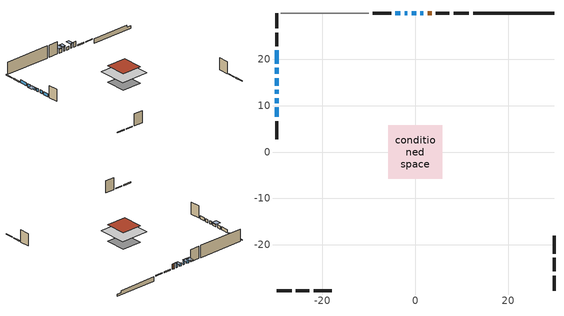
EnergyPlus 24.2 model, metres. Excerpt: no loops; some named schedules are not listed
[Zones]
conditioned space
 floor adiabatic (AdiabaticFloorConstruction): -5.82,-5.82 -5.82,5.82 5.82,5.82 5.82,-5.82 z3.19
 floor foundation (Slab1 construction): -4.11,-4.11 -4.11,4.11 4.11,4.11 4.11,-4.11 z-1.05
 wall outside (RimJoist1 construction): 11.53,29.91 8.26,29.91 / -29.91,-29.91 -26.65,-29.91 / -29.91,29.91 -29.91,26.65 / 29.91,-29.91 29.91,-26.65 z0.75:1.05
 wall outside (RimJoist2 construction): 7.33,29.91 4.46,29.91 / -25.72,-29.91 -22.84,-29.91 / -29.91,25.72 -29.91,22.84 / 29.91,-25.72 29.91,-22.84 z0.75:1.05
 wall outside (AdiabaticWallConstruction 1): 3.53,29.91 2.67,29.91 z0.75:2.78
 wall outside (AdiabaticWallConstruction): 1.74,29.91 1.13,29.91 / -1.68,29.91 -2.29,29.91 z0.75:2.5; 0.2,29.91 -0.75,29.91 / -29.91,21.91 -29.91,19.05 / -29.91,18.12 -29.91,16.82 / -29.91,13.39 -29.91,12.52 / -29.91,11.59 -29.91,10.55 / -29.91,9.63 -29.91,7.56 z0.75:1.97; -3.22,29.91 -4.29,29.91 z0.75:2.38; -29.91,15.89 -29.91,14.32 z0.75:1.54
 wall outside (Wall1 construction): -5.22,29.91 -9.12,29.91 / -21.91,-29.91 -18.01,-29.91 / -29.91,6.63 -29.91,2.73 / 29.91,-21.91 29.91,-18.01 z0.75:5.63
 wall foundation (FoundationWall1 construction): 12.46,29.91,-1.05 12.46,29.91,0.75 28.17,29.91,0.75 28.17,29.91,-0.16 29.91,29.91,-0.16 29.91,29.91,-1.05
 wall adiabatic (Wall3 construction): -10.04,29.91 -28.99,29.91 z0.75:5.63
 window (WindowConstruction 7): 1.74,29.91 1.13,29.91 z0.75:2.5
 window (WindowConstruction 5): 0.2,29.91 -0.75,29.91 z0.75:1.97
 window (WindowConstruction 6): -29.91,21.91 -29.91,19.05 z0.75:1.97
 window (WindowConstruction 9): -29.91,18.12 -29.91,16.82 z0.75:1.97
 window (WindowConstruction 8): -1.68,29.91 -2.29,29.91 z0.75:2.5
 window (WindowConstruction): -3.22,29.91 -4.29,29.91 z0.75:2.37
 window (WindowConstruction 1): -29.91,15.89 -29.91,14.32 z0.75:1.54
 window (WindowConstruction 2): -29.91,13.39 -29.91,12.52 z0.75:1.97
 window (WindowConstruction 3): -29.91,11.59 -29.91,10.56 z0.75:1.97
 window (WindowConstruction 4): -29.91,9.63 -29.91,7.56 z0.75:1.97
 door (Door): 3.53,29.91 2.67,29.91 z0.75:2.78
 ceiling adiabatic (AdiabaticFloorConstruction): 5.82,-5.82 5.82,5.82 -5.82,5.82 -5.82,-5.82 z3.19
 roof outside (Roof1 construction): -4.11,4.11 -4.11,-4.11 4.11,-4.11 4.11,4.11 z5.63
shading: 0.83,29.91 2.04,29.91 2.04,32.04 0.83,32.04 z2.8; -2.59,29.91 -1.38,29.91 -1.38,31.74 -2.59,31.74 z2.8; -4.59,29.91 -2.92,29.91 -2.92,32.04 -4.59,32.04 z2.67; -29.91,14.02 -29.91,16.19 -31.74,16.19 -31.74,14.02 z1.84
[Building]
Building 1: Terrain=Suburbs
[Site:Location]
Montreal Intl AP_QC: Latitude {deg}=45.47; Longitude {deg}=-73.74; Time Zone {hr}=-5; Elevation {m}=36; Keep Site Location Information=Yes
[Site:GroundTemperature:Shallow]
2.07863, -0.316383, -0.508184, 0.628371, 5.19101, 9.73239, 13.6695, 16.1636, 16.3755, 14.347, 10.5102, 6.10817
[Site:WaterMainsTemperature]
Calculation Method=Schedule; Temperature Schedule=mains temperature schedule
[Material] Roughness=Rough; Thermal Absorptance=0.9
Name | Thickness {m} | Conductivity {W/m-K} | Density {kg/m3} | Specific Heat {J/kg-K} | Solar Absorptance | Visible Absorptance
asphalt or fiberglass shingles | 0.00635 | 0.162714 | 1121.4 | 1465.45 | 0.4 | 0.4
concrete 4.0 in. | 0.1016 | 1.803125 | 2242.8 | 837.4 | 0.7 | 0.7
concrete 8.0 in. | 0.2032 | 1.803125 | 2242.8 | 837.4 | 0.7 | 0.7
door material | 0.04445 | 0.188738 | 512.64 | 1214.23 | 0.7 | 0.7
floor covering | 0.0127 | 0.0433444 | 54.468 | 1339.84 | 0.6 | 0.6
floor rigid ins; wall rigid ins | 0.512978 | 0.029427 | 32.04 | 1214.23 | 0.7 | 0.7
floor stud and cavity | 0.1397 | 1.75129 | 37.0049 | 1207.88 | 0.7 | 0.7
furniture material conditioned space 1 | 0.1524 | 0.115458 | 640.8 | 1214.23 | 0.6 | 0.6
gypsum board | 0.0127 | 0.160291 | 801 | 837.4 | 0.6 | 0.6
osb sheathing 0.5 in. | 0.0127 | 0.115458 | 512.64 | 1214.23 | 0.7 | 0.7
osb sheathing 0.5 in. 1 | 0.0127 | 0.115458 | 512.64 | 1214.23 | 0.4 | 0.4
osb sheathing 0.75 in. | 0.01905 | 0.115458 | 512.64 | 1214.23 | 0.7 | 0.7
osb sheathing 2.0 in. | 0.0508 | 0.115458 | 512.64 | 1214.23 | 0.7 | 0.7
rim joist stud and cavity | 0.0508 | 0.177588 | 50.32683 | 1063.81 | 0.6 | 0.6
rim joist stud and cavity 1 | 0.0508 | 0.49249 | 125.044 | 1163.47 | 0.6 | 0.6
roof stud and cavity | 0.2032 | 0.140059 | 78.34581 | 1123.46 | 0.7 | 0.7
wall stud and cavity | 0.1397 | 0.352627 | 139.0536 | 1170.24 | 0.7 | 0.7
wall stud and cavity 1 | 0.1397 | 0.249854 | 139.0536 | 1170.24 | 0.7 | 0.7
wall stud and cavity 2 | 0.0889 | 0.380278 | 52.3479 | 1209.89 | 0.7 | 0.7
wall stud and cavity 3 | 0.0889 | 0.391764 | 83.0341 | 1211.67 | 0.7 | 0.7
wood siding | 0.0254 | 0.102417 | 544.68 | 1172.36 | 0.4 | 0.4
wood siding 1; wood siding 2; wood siding 3 | 0.0254 | 0.102417 | 544.68 | 1172.36 | 0.7 | 0.7
[WindowMaterial:SimpleGlazingSystem]
Name | U-Factor {W/m2-K} | Solar Heat Gain Coefficient
WindowMaterial | 3.08259 | 0.58
WindowMaterial 1 | 5.43782 | 0.7
WindowMaterial 2 | 3.09848 | 0.53
WindowMaterial 3 | 3.09281 | 0.55
WindowMaterial 4 | 5.65926 | 0.74
WindowMaterial 5 | 3.09565 | 0.54
WindowMaterial 6 | 5.53094 | 0.72
WindowMaterial 7 | 5.31574 | 0.68
[Construction]
AdiabaticFloorConstruction: floor stud and cavity, floor rigid ins, osb sheathing 0.75 in., floor covering
AdiabaticWallConstruction: wood siding 2, wall rigid ins, wall stud and cavity 2, gypsum board
AdiabaticWallConstruction 1: wood siding 3, wall rigid ins, wall stud and cavity 2, gypsum board
Door: door material
FoundationWall1 construction: concrete 8.0 in.
furniture construction conditioned space 1: furniture material conditioned space 1
PartitionWallConstruction: gypsum board, wall stud and cavity 3, gypsum board
RimJoist1 construction: wood siding 1, rim joist stud and cavity
RimJoist2 construction: wood siding 1, osb sheathing 2.0 in., rim joist stud and cavity 1
Roof1 construction: asphalt or fiberglass shingles, osb sheathing 0.75 in., roof stud and cavity, gypsum board
Slab1 construction: concrete 4.0 in.
Wall1 construction: wood siding, osb sheathing 0.5 in., wall stud and cavity, gypsum board
Wall3 construction: osb sheathing 0.5 in. 1, wall stud and cavity 1, gypsum board
WindowConstruction: WindowMaterial
WindowConstruction 1: WindowMaterial 1
WindowConstruction 2: WindowMaterial 2
WindowConstruction 3: WindowMaterial 3
WindowConstruction 4: WindowMaterial 4
WindowConstruction 5; WindowConstruction 6: WindowMaterial 5
WindowConstruction 7; WindowConstruction 8: WindowMaterial 6
WindowConstruction 9: WindowMaterial 7
[Zone]
conditioned space: Multiplier=1; Volume {m3}=553; Part of Total Floor Area=Yes
[Space]
conditioned space 1: Zone=conditioned space; Volume {m3}=553
[SurfaceProperty:ExposedFoundationPerimeter]
Slab1: Exposed Perimeter Calculation Method=TotalExposedPerimeter; Total Exposed Perimeter {m}=17.453
[InternalMass] Zone or ZoneList=conditioned space; Space or SpaceList=conditioned space 1
Name | Construction | Surface Area {m2}
furniture mass conditioned space 1 | furniture construction conditioned space 1 | 81.2479
partition wall mass | PartitionWallConstruction | 203.12
[Lights]
interior lighting: Zone or ZoneList or Space or SpaceList=conditioned space 1; Schedule=interior lighting schedule; Design Level Calculation Method=LightingLevel; Lighting Level {W}=343.2; Return Air Fraction=0; Fraction Radiant=0.6; Fraction Visible=0.2; Fraction Replaceable=1
[People]
occupants: Zone or ZoneList or Space or SpaceList=conditioned space 1; Number of People Schedule=occupants schedule; Number of People Calculation Method=People; Number of People=3; Fraction Radiant=0.314171; Sensible Heat Fraction=0.56303; Activity Level Schedule=occupants activity schedule; Carbon Dioxide Generation Rate {m3/s-W}=0; Enable ASHRAE 55 Comfort Warnings=No; Mean Radiant Temperature Calculation Type=EnclosureAveraged
[ElectricEquipment] Zone or ZoneList or Space or SpaceList=conditioned space 1; Design Level Calculation Method=EquipmentLevel
Name | Schedule | Design Level {W} | Fraction Latent | Fraction Radiant | Fraction Lost
clothes dryer | clothes dryer schedule | 140.772 | 0.015 | 0.081 | 0.85
clothes washer | clothes washer schedule | 32.1985 | 0.03 | 0.162 | 0.7
cooking range | cooking range schedule | 208.969 | 0.08 | 0.432 | 0.2
dishwasher | dishwasher schedule | 66.8632 | 0.3 | 0.18 | 0.4
fridge | fridge schedule | 72.9452 | 0 | 0.6 | 0
mech vent house fan | mech vent house fan schedule | 0 | 0 | 0 | 1
mech vent house fan cfis | mech vent house fan cfis schedule | 0 | 0 | 0 | 0
misc plug loads | misc plug loads schedule | 494.7 | 0.045 | 0.513 | 0.1
whole house fan | Always On Discrete | 0 | 0 | 0 | 1
[OtherEquipment] Zone or ZoneList or Space or SpaceList=conditioned space 1; Design Level Calculation Method=EquipmentLevel
Name | Fuel Type | Schedule | Design Level {W} | Fraction Latent | Fraction Radiant | Fraction Lost
clothes dryer 1 | Electricity | clothes dryer schedule | 0 | 0.015 | 0.081 | 0.85
cooking range 1 | Electricity | cooking range schedule | 0 | 0.08 | 0.432 | 0.2
general water use latent | None | general water use schedule | 59.3978 | 1 | 0 | 0
general water use sensible | None | general water use schedule | -58.539 | 0 | 0.6 | 0
mech vent house fan latent load | None | Always On Discrete | 0 | 1 | 0 | 0
mech vent house fan sensible load | None | Always On Discrete | 0 | 0 | 0 | 0
water heater energy adjustment1 | Electricity | Always On Discrete | 0.01 | 0 | 0 | 1
[ZoneInfiltration:DesignFlowRate] Zone or ZoneList or Space or SpaceList=conditioned space 1; Schedule=Always On Discrete; Design Flow Rate Calculation Method=Flow/Zone; Design Flow Rate {m3/s}=0
infil flow; natural vent flow; whole house fan flow
[AvailabilityManager:Scheduled]
furnace airloop Availability Manager: Schedule=Always On Discrete
[Foundation:Kiva]
Foundation Kiva 1: Initial Indoor Air Temperature {C}=18; Wall Height Above Grade {m}=0.749991; Wall Depth Below Slab {m}=0.2032
[Foundation:Kiva:Settings]
Soil Conductivity {W/m-K}=0.849921; Soil Density {kg/m3}=1842.3; Soil Specific Heat {J/kg-K}=418.7; Ground Solar Absorptivity=0.9; Ground Thermal Absorptivity=0.9; Ground Surface Roughness {m}=0.03; Far-Field Width {m}=40; Deep-Ground Boundary Condition=ZeroFlux; Deep-Ground Depth {m}=40; Minimum Cell Dimension {m}=0.2; Maximum Cell Growth Coefficient=3; Simulation Timestep=Timestep
[Exterior:Lights]
exterior lighting: Schedule=exterior lighting schedule; Design Level {W}=75.6
[EnergyManagementSystem:GlobalVariable]
furnace_airloop_Fan_RTF
infil_program_Qfan
infil_program_Qinf
natural_vent_program_Qnv
natural_vent_program_Qwhf
[EnergyManagementSystem:Sensor]
Name | Output:Variable or Output:Meter Index Key | Output:Variable or Output:Meter
airflow_gain | infil flow | Infiltration Sensible Heat Gain Energy
airflow_gain_1 | natural vent flow | Infiltration Sensible Heat Gain Energy
airflow_gain_2 | whole house fan flow | Infiltration Sensible Heat Gain Energy
airflow_loss | infil flow | Infiltration Sensible Heat Loss Energy
airflow_loss_1 | natural vent flow | Infiltration Sensible Heat Loss Energy
airflow_loss_2 | whole house fan flow | Infiltration Sensible Heat Loss Energy
clg_load_cond |  | Cooling:EnergyTransfer:Zone:CONDITIONED SPACE
clg_sp_s; clg_sp_s_1 | cooling setpoint | Schedule Value
clothes_dryer_exhaust_0_sch_s | clothes dryer exhaust 0 schedule | Schedule Value
cool_season | cooling season schedule | Schedule Value
htg_load_cond |  | Heating:EnergyTransfer:Zone:CONDITIONED SPACE
htg_sp_s; htg_sp_s_1 | heating setpoint | Schedule Value
ig_ee_conv | clothes dryer | Electric Equipment Convective Heating Energy
ig_ee_conv_2 | cooking range | Electric Equipment Convective Heating Energy
ig_ee_conv_4 | fridge | Electric Equipment Convective Heating Energy
ig_ee_conv_5 | misc plug loads | Electric Equipment Convective Heating Energy
ig_ee_conv_6 | whole house fan | Electric Equipment Convective Heating Energy
ig_ee_rad | clothes dryer | Electric Equipment Radiant Heating Energy
ig_ee_rad_2 | cooking range | Electric Equipment Radiant Heating Energy
ig_ee_rad_4 | fridge | Electric Equipment Radiant Heating Energy
ig_ee_rad_5 | misc plug loads | Electric Equipment Radiant Heating Energy
ig_ee_rad_6 | whole house fan | Electric Equipment Radiant Heating Energy
ig_lgt_conv | interior lighting | Lights Convective Heating Energy
ig_lgt_rad | interior lighting | Lights Radiant Heating Energy
ig_lgt_vis | interior lighting | Lights Visible Radiation Heating Energy
ig_oe_conv | clothes dryer 1 | Other Equipment Convective Heating Energy
ig_oe_conv_1 | cooking range 1 | Other Equipment Convective Heating Energy
ig_oe_conv_2 | general water use latent | Other Equipment Convective Heating Energy
ig_oe_conv_3 | general water use sensible | Other Equipment Convective Heating Energy
ig_oe_conv_4 | water heater energy adjustment1 | Other Equipment Convective Heating Energy
ig_oe_rad | clothes dryer 1 | Other Equipment Radiant Heating Energy
ig_oe_rad_1 | cooking range 1 | Other Equipment Radiant Heating Energy
ig_oe_rad_2 | general water use latent | Other Equipment Radiant Heating Energy
ig_oe_rad_3 | general water use sensible | Other Equipment Radiant Heating Energy
ig_oe_rad_4 | water heater energy adjustment1 | Other Equipment Radiant Heating Energy
ig_ppl_conv | occupants | People Convective Heating Energy
ig_ppl_rad | occupants | People Radiant Heating Energy
im_conv | furniture mass conditioned space 1 | Surface Inside Face Convection Heat Gain Energy
im_conv_1 | partition wall mass | Surface Inside Face Convection Heat Gain Energy
im_ig | furniture mass conditioned space 1 | Surface Inside Face Internal Gains Radiation Heat Gain Energy
im_ig_1 | partition wall mass | Surface Inside Face Internal Gains Radiation Heat Gain Energy
im_lgt | furniture mass conditioned space 1 | Surface Inside Face Lights Radiation Heat Gain Energy
im_lgt_1 | partition wall mass | Surface Inside Face Lights Radiation Heat Gain Energy
im_sol | furniture mass conditioned space 1 | Surface Inside Face Solar Radiation Heat Gain Energy
im_sol_1 | partition wall mass | Surface Inside Face Solar Radiation Heat Gain Energy
im_surf | furniture mass conditioned space 1 | Surface Inside Face Net Surface Thermal Radiation Heat Gain Energy
im_surf_1 | partition wall mass | Surface Inside Face Net Surface Thermal Radiation Heat Gain Energy
mv_conv | mech vent house fan | Electric Equipment Convective Heating Energy
mv_conv_1 | mech vent house fan cfis | Electric Equipment Convective Heating Energy
mv_conv_2 | mech vent house fan latent load | Other Equipment Convective Heating Energy
mv_conv_3 | mech vent house fan sensible load | Other Equipment Convective Heating Energy
mv_rad | mech vent house fan | Electric Equipment Radiant Heating Energy
mv_rad_1 | mech vent house fan cfis | Electric Equipment Radiant Heating Energy
mv_rad_2 | mech vent house fan latent load | Other Equipment Radiant Heating Energy
mv_rad_3 | mech vent house fan sensible load | Other Equipment Radiant Heating Energy
natural_vent_s | natural vent schedule | Schedule Value
out_pb_s |  | Site Outdoor Air Barometric Pressure
out_wt_s |  | Site Outdoor Air Humidity Ratio
site_vw_s |  | Site Wind Speed
ss_back_out | Window1 | Surface Window Shortwave from Zone Back Out Window Heat Transfer Rate
ss_back_out_1 | Window10 | Surface Window Shortwave from Zone Back Out Window Heat Transfer Rate
ss_back_out_2 | Window11 | Surface Window Shortwave from Zone Back Out Window Heat Transfer Rate
ss_back_out_3 | Window14 | Surface Window Shortwave from Zone Back Out Window Heat Transfer Rate
ss_back_out_4 | Window2 | Surface Window Shortwave from Zone Back Out Window Heat Transfer Rate
ss_back_out_5 | Window3 | Surface Window Shortwave from Zone Back Out Window Heat Transfer Rate
ss_back_out_6 | Window4 | Surface Window Shortwave from Zone Back Out Window Heat Transfer Rate
ss_back_out_7 | Window6 | Surface Window Shortwave from Zone Back Out Window Heat Transfer Rate
ss_back_out_8 | Window7 | Surface Window Shortwave from Zone Back Out Window Heat Transfer Rate
ss_back_out_9 | Window8 | Surface Window Shortwave from Zone Back Out Window Heat Transfer Rate
ss_conv | Door1 | Surface Inside Face Convection Heat Gain Energy
ss_conv_1 | Window1 | Surface Inside Face Convection Heat Gain Energy
ss_conv_10 | Window8 | Surface Inside Face Convection Heat Gain Energy
ss_conv_2 | Window10 | Surface Inside Face Convection Heat Gain Energy
ss_conv_3 | Window11 | Surface Inside Face Convection Heat Gain Energy
ss_conv_4 | Window14 | Surface Inside Face Convection Heat Gain Energy
ss_conv_5 | Window2 | Surface Inside Face Convection Heat Gain Energy
ss_conv_6 | Window3 | Surface Inside Face Convection Heat Gain Energy
ss_conv_7 | Window4 | Surface Inside Face Convection Heat Gain Energy
ss_conv_8 | Window6 | Surface Inside Face Convection Heat Gain Energy
ss_conv_9 | Window7 | Surface Inside Face Convection Heat Gain Energy
ss_ig | Door1 | Surface Inside Face Internal Gains Radiation Heat Gain Energy
ss_ig_1 | Window1 | Surface Inside Face Internal Gains Radiation Heat Gain Energy
ss_ig_10 | Window8 | Surface Inside Face Internal Gains Radiation Heat Gain Energy
ss_ig_2 | Window10 | Surface Inside Face Internal Gains Radiation Heat Gain Energy
ss_ig_3 | Window11 | Surface Inside Face Internal Gains Radiation Heat Gain Energy
ss_ig_4 | Window14 | Surface Inside Face Internal Gains Radiation Heat Gain Energy
ss_ig_5 | Window2 | Surface Inside Face Internal Gains Radiation Heat Gain Energy
ss_ig_6 | Window3 | Surface Inside Face Internal Gains Radiation Heat Gain Energy
ss_ig_7 | Window4 | Surface Inside Face Internal Gains Radiation Heat Gain Energy
ss_ig_8 | Window6 | Surface Inside Face Internal Gains Radiation Heat Gain Energy
ss_ig_9 | Window7 | Surface Inside Face Internal Gains Radiation Heat Gain Energy
ss_lgt | Door1 | Surface Inside Face Lights Radiation Heat Gain Energy
ss_sol | Door1 | Surface Inside Face Solar Radiation Heat Gain Energy
ss_surf | Door1 | Surface Inside Face Net Surface Thermal Radiation Heat Gain Energy
ss_surf_1 | Window1 | Surface Inside Face Net Surface Thermal Radiation Heat Gain Energy
ss_surf_10 | Window8 | Surface Inside Face Net Surface Thermal Radiation Heat Gain Energy
ss_surf_2 | Window10 | Surface Inside Face Net Surface Thermal Radiation Heat Gain Energy
ss_surf_3 | Window11 | Surface Inside Face Net Surface Thermal Radiation Heat Gain Energy
ss_surf_4 | Window14 | Surface Inside Face Net Surface Thermal Radiation Heat Gain Energy
ss_surf_5 | Window2 | Surface Inside Face Net Surface Thermal Radiation Heat Gain Energy
ss_surf_6 | Window3 | Surface Inside Face Net Surface Thermal Radiation Heat Gain Energy
ss_surf_7 | Window4 | Surface Inside Face Net Surface Thermal Radiation Heat Gain Energy
ss_surf_8 | Window6 | Surface Inside Face Net Surface Thermal Radiation Heat Gain Energy
ss_surf_9 | Window7 | Surface Inside Face Net Surface Thermal Radiation Heat Gain Energy
ss_trans_in | Window1 | Surface Window Transmitted Solar Radiation Rate
ss_trans_in_1 | Window10 | Surface Window Transmitted Solar Radiation Rate
ss_trans_in_2 | Window11 | Surface Window Transmitted Solar Radiation Rate
ss_trans_in_3 | Window14 | Surface Window Transmitted Solar Radiation Rate
ss_trans_in_4 | Window2 | Surface Window Transmitted Solar Radiation Rate
ss_trans_in_5 | Window3 | Surface Window Transmitted Solar Radiation Rate
ss_trans_in_6 | Window4 | Surface Window Transmitted Solar Radiation Rate
ss_trans_in_7 | Window6 | Surface Window Transmitted Solar Radiation Rate
ss_trans_in_8 | Window7 | Surface Window Transmitted Solar Radiation Rate
ss_trans_in_9 | Window8 | Surface Window Transmitted Solar Radiation Rate
ss_trans_out | Window1 | Surface Inside Face Initial Transmitted Diffuse Transmitted Out Window Solar Radiation Rate
ss_trans_out_1 | Window10 | Surface Inside Face Initial Transmitted Diffuse Transmitted Out Window Solar Radiation Rate
ss_trans_out_2 | Window11 | Surface Inside Face Initial Transmitted Diffuse Transmitted Out Window Solar Radiation Rate
ss_trans_out_3 | Window14 | Surface Inside Face Initial Transmitted Diffuse Transmitted Out Window Solar Radiation Rate
ss_trans_out_4 | Window2 | Surface Inside Face Initial Transmitted Diffuse Transmitted Out Window Solar Radiation Rate
ss_trans_out_5 | Window3 | Surface Inside Face Initial Transmitted Diffuse Transmitted Out Window Solar Radiation Rate
ss_trans_out_6 | Window4 | Surface Inside Face Initial Transmitted Diffuse Transmitted Out Window Solar Radiation Rate
ss_trans_out_7 | Window6 | Surface Inside Face Initial Transmitted Diffuse Transmitted Out Window Solar Radiation Rate
ss_trans_out_8 | Window7 | Surface Inside Face Initial Transmitted Diffuse Transmitted Out Window Solar Radiation Rate
ss_trans_out_9 | Window8 | Surface Inside Face Initial Transmitted Diffuse Transmitted Out Window Solar Radiation Rate
s_conv | FoundationWall1 | Surface Inside Face Convection Heat Gain Energy
s_conv_1 | inferred conditioned ceiling | Surface Inside Face Convection Heat Gain Energy
s_conv_10 | RimJoist2:90 | Surface Inside Face Convection Heat Gain Energy
s_conv_11 | Roof1 | Surface Inside Face Convection Heat Gain Energy
s_conv_12 | Slab1 | Surface Inside Face Convection Heat Gain Energy
s_conv_13 | Wall1:0 | Surface Inside Face Convection Heat Gain Energy
s_conv_14 | Wall1:180 | Surface Inside Face Convection Heat Gain Energy
s_conv_15 | Wall1:270 | Surface Inside Face Convection Heat Gain Energy
s_conv_16 | Wall1:90 | Surface Inside Face Convection Heat Gain Energy
s_conv_17 | Wall3 | Surface Inside Face Convection Heat Gain Energy
s_conv_2 | inferred conditioned floor | Surface Inside Face Convection Heat Gain Energy
s_conv_3 | RimJoist1:0 | Surface Inside Face Convection Heat Gain Energy
s_conv_4 | RimJoist1:180 | Surface Inside Face Convection Heat Gain Energy
s_conv_5 | RimJoist1:270 | Surface Inside Face Convection Heat Gain Energy
s_conv_6 | RimJoist1:90 | Surface Inside Face Convection Heat Gain Energy
s_conv_7 | RimJoist2:0 | Surface Inside Face Convection Heat Gain Energy
s_conv_8 | RimJoist2:180 | Surface Inside Face Convection Heat Gain Energy
s_conv_9 | RimJoist2:270 | Surface Inside Face Convection Heat Gain Energy
s_ig | FoundationWall1 | Surface Inside Face Internal Gains Radiation Heat Gain Energy
s_ig_1 | inferred conditioned ceiling | Surface Inside Face Internal Gains Radiation Heat Gain Energy
s_ig_10 | RimJoist2:90 | Surface Inside Face Internal Gains Radiation Heat Gain Energy
s_ig_11 | Roof1 | Surface Inside Face Internal Gains Radiation Heat Gain Energy
s_ig_12 | Slab1 | Surface Inside Face Internal Gains Radiation Heat Gain Energy
s_ig_13 | Wall1:0 | Surface Inside Face Internal Gains Radiation Heat Gain Energy
s_ig_14 | Wall1:180 | Surface Inside Face Internal Gains Radiation Heat Gain Energy
s_ig_15 | Wall1:270 | Surface Inside Face Internal Gains Radiation Heat Gain Energy
s_ig_16 | Wall1:90 | Surface Inside Face Internal Gains Radiation Heat Gain Energy
s_ig_17 | Wall3 | Surface Inside Face Internal Gains Radiation Heat Gain Energy
s_ig_2 | inferred conditioned floor | Surface Inside Face Internal Gains Radiation Heat Gain Energy
s_ig_3 | RimJoist1:0 | Surface Inside Face Internal Gains Radiation Heat Gain Energy
s_ig_4 | RimJoist1:180 | Surface Inside Face Internal Gains Radiation Heat Gain Energy
s_ig_5 | RimJoist1:270 | Surface Inside Face Internal Gains Radiation Heat Gain Energy
s_ig_6 | RimJoist1:90 | Surface Inside Face Internal Gains Radiation Heat Gain Energy
s_ig_7 | RimJoist2:0 | Surface Inside Face Internal Gains Radiation Heat Gain Energy
s_ig_8 | RimJoist2:180 | Surface Inside Face Internal Gains Radiation Heat Gain Energy
s_ig_9 | RimJoist2:270 | Surface Inside Face Internal Gains Radiation Heat Gain Energy
s_lgt | FoundationWall1 | Surface Inside Face Lights Radiation Heat Gain Energy
s_lgt_1 | inferred conditioned ceiling | Surface Inside Face Lights Radiation Heat Gain Energy
s_lgt_10 | RimJoist2:90 | Surface Inside Face Lights Radiation Heat Gain Energy
s_lgt_11 | Roof1 | Surface Inside Face Lights Radiation Heat Gain Energy
s_lgt_12 | Slab1 | Surface Inside Face Lights Radiation Heat Gain Energy
s_lgt_13 | Wall1:0 | Surface Inside Face Lights Radiation Heat Gain Energy
s_lgt_14 | Wall1:180 | Surface Inside Face Lights Radiation Heat Gain Energy
s_lgt_15 | Wall1:270 | Surface Inside Face Lights Radiation Heat Gain Energy
s_lgt_16 | Wall1:90 | Surface Inside Face Lights Radiation Heat Gain Energy
s_lgt_17 | Wall3 | Surface Inside Face Lights Radiation Heat Gain Energy
s_lgt_2 | inferred conditioned floor | Surface Inside Face Lights Radiation Heat Gain Energy
s_lgt_3 | RimJoist1:0 | Surface Inside Face Lights Radiation Heat Gain Energy
s_lgt_4 | RimJoist1:180 | Surface Inside Face Lights Radiation Heat Gain Energy
s_lgt_5 | RimJoist1:270 | Surface Inside Face Lights Radiation Heat Gain Energy
s_lgt_6 | RimJoist1:90 | Surface Inside Face Lights Radiation Heat Gain Energy
s_lgt_7 | RimJoist2:0 | Surface Inside Face Lights Radiation Heat Gain Energy
s_lgt_8 | RimJoist2:180 | Surface Inside Face Lights Radiation Heat Gain Energy
s_lgt_9 | RimJoist2:270 | Surface Inside Face Lights Radiation Heat Gain Energy
s_sol | FoundationWall1 | Surface Inside Face Solar Radiation Heat Gain Energy
s_sol_1 | inferred conditioned ceiling | Surface Inside Face Solar Radiation Heat Gain Energy
s_sol_10 | RimJoist2:90 | Surface Inside Face Solar Radiation Heat Gain Energy
s_sol_11 | Roof1 | Surface Inside Face Solar Radiation Heat Gain Energy
s_sol_12 | Slab1 | Surface Inside Face Solar Radiation Heat Gain Energy
s_sol_13 | Wall1:0 | Surface Inside Face Solar Radiation Heat Gain Energy
s_sol_14 | Wall1:180 | Surface Inside Face Solar Radiation Heat Gain Energy
s_sol_15 | Wall1:270 | Surface Inside Face Solar Radiation Heat Gain Energy
s_sol_16 | Wall1:90 | Surface Inside Face Solar Radiation Heat Gain Energy
s_sol_17 | Wall3 | Surface Inside Face Solar Radiation Heat Gain Energy
s_sol_2 | inferred conditioned floor | Surface Inside Face Solar Radiation Heat Gain Energy
s_sol_3 | RimJoist1:0 | Surface Inside Face Solar Radiation Heat Gain Energy
s_sol_4 | RimJoist1:180 | Surface Inside Face Solar Radiation Heat Gain Energy
s_sol_5 | RimJoist1:270 | Surface Inside Face Solar Radiation Heat Gain Energy
s_sol_6 | RimJoist1:90 | Surface Inside Face Solar Radiation Heat Gain Energy
s_sol_7 | RimJoist2:0 | Surface Inside Face Solar Radiation Heat Gain Energy
s_sol_8 | RimJoist2:180 | Surface Inside Face Solar Radiation Heat Gain Energy
s_sol_9 | RimJoist2:270 | Surface Inside Face Solar Radiation Heat Gain Energy
s_surf | FoundationWall1 | Surface Inside Face Net Surface Thermal Radiation Heat Gain Energy
s_surf_1 | inferred conditioned ceiling | Surface Inside Face Net Surface Thermal Radiation Heat Gain Energy
